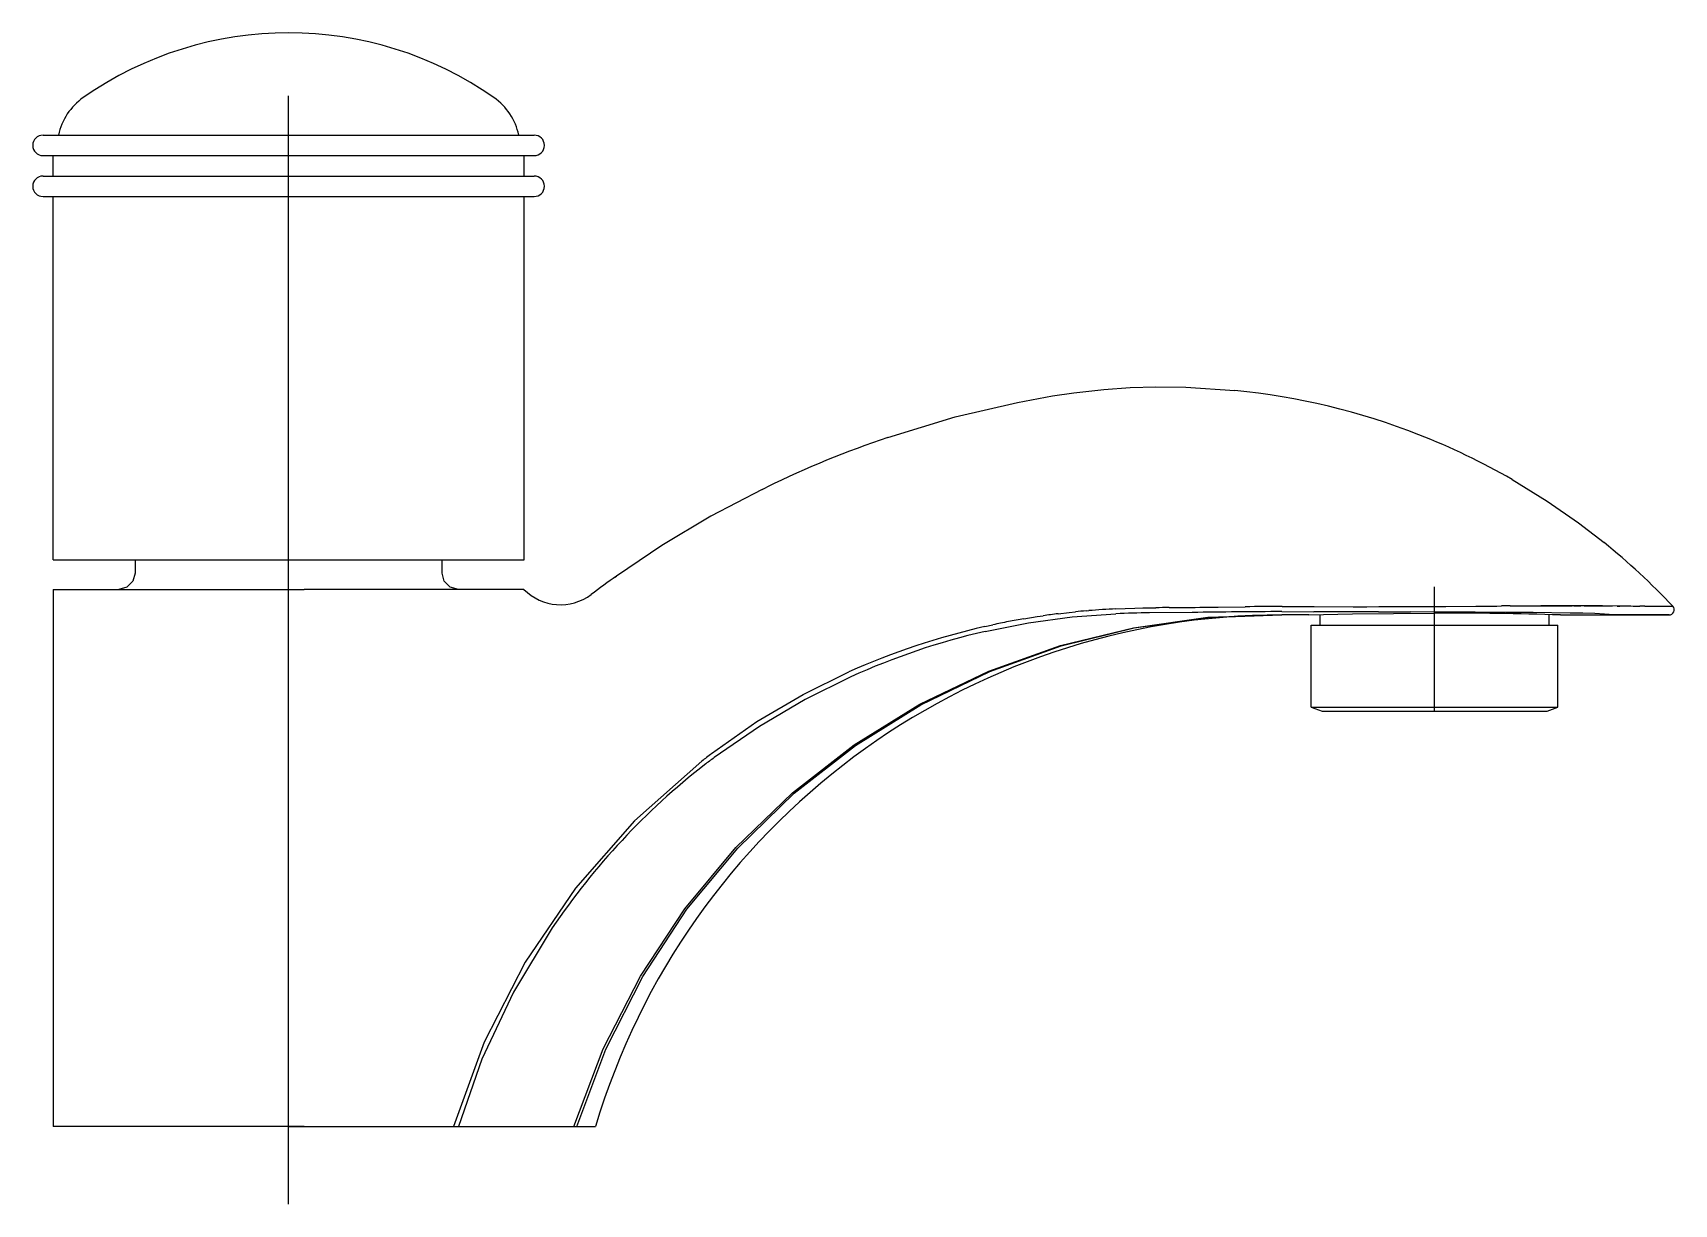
# Model space of a CAD drawing. Extents: x -348.795 to -348.646, y 303.09 to 303.196.
import ezdxf

# ---------------------------------------------------------------- set-up
doc = ezdxf.new("R2010")
doc.units = 0
doc.header["$LTSCALE"] = 0.2
doc.header["$MEASUREMENT"] = 0
doc.linetypes.add('AXES', pattern=[0.54, 0.3, -0.08, 0.08, -0.08])
doc.linetypes.add('CONTINU', pattern=[0])
doc.layers.get('0').update_dxf_attribs({"linetype": 'CONTINUOUS'})
doc.layers.add('DECA_EIXOS', color=5, linetype='AXES')

msp = doc.modelspace()

# ---------------------------------------------------------------- linework, layer by layer
at = {"linetype": 'CONTINU'}
for points in [[(-348.75293, 303.19021, 0.315212), (-348.78998, 303.19021)], [(-348.78998, 303.19021, 0.19014), (-348.79222, 303.18682)], [(-348.75069, 303.18682, 0.19014), (-348.75293, 303.19021)], [(-348.79361, 303.18682, 1), (-348.79361, 303.18497)], [(-348.7493, 303.18497, 1), (-348.7493, 303.18682)], [(-348.79361, 303.18313, 1), (-348.79361, 303.18128)], [(-348.7493, 303.18128, 1), (-348.7493, 303.18313)], [(-348.66949, 303.15979, 0.068016), (-348.68608, 303.16379)], [(-348.71739, 303.15955, 0.031119), (-348.72831, 303.15507)], [(-348.66108, 303.15575, 0.037429), (-348.66949, 303.15979)], [(-348.64658, 303.14431, 0.033508), (-348.65278, 303.15006)], [(-348.74189, 303.14703, 0.007096), (-348.74415, 303.14538)], [(-348.75023, 303.14584, 0.376176), (-348.74415, 303.14538)], [(-348.6995, 303.1439, 0.004494), (-348.70047, 303.14381)], [(-348.69682, 303.14408, 0.007636), (-348.69927, 303.14392)], [(-348.69201, 303.14419, 0.002606), (-348.69322, 303.14418)], [(-348.69091, 303.1442, 0.001368), (-348.68761, 303.14424)], [(-348.68181, 303.14429, 0.003894), (-348.68517, 303.14427)], [(-348.66126, 303.14434, 0.006025), (-348.66203, 303.14434)], [(-348.65458, 303.14435, 0.017078), (-348.65489, 303.14435)], [(-348.64912, 303.14432, 0.011656), (-348.64956, 303.14432)], [(-348.64912, 303.14432, 0.003786), (-348.64804, 303.14432)], [(-348.64692, 303.14353, 0.656854), (-348.64658, 303.14431)], [(-348.68184, 303.14353, 0.331679), (-348.74376, 303.09738)], [(-348.70864, 303.14248, 0.049451), (-348.72092, 303.13839)], [(-348.70652, 303.14293, 0.00633), (-348.70792, 303.14264)], [(-348.70512, 303.14318, 0.005197), (-348.70652, 303.14293)], [(-348.70204, 303.14364, 0.005869), (-348.70338, 303.14346)], [(-348.6938, 303.14372, 0.008628), (-348.69682, 303.14364)], [(-348.68184, 303.14383, 0.003476), (-348.68995, 303.14375)], [(-348.65672, 303.14353, 0.007461), (-348.66807, 303.1437)], [(-348.70861, 303.14205, 0.049849), (-348.72074, 303.13794)], [(-348.7333, 303.13102, 0.005454), (-348.73418, 303.13033)], [(-348.73306, 303.13066, 0.005973), (-348.73393, 303.13001)], [(-348.73393, 303.13001, 0.078662), (-348.74767, 303.11529)]]:
    msp.add_lwpolyline(points, format="xyb", dxfattribs=at)
for points in [[(-348.79361, 303.18682), (-348.7493, 303.18682)], [(-348.79361, 303.18497), (-348.7493, 303.18497)], [(-348.79269, 303.18313), (-348.79269, 303.18497)], [(-348.75022, 303.18313), (-348.75022, 303.18497)], [(-348.79361, 303.18313), (-348.7493, 303.18313)], [(-348.79361, 303.18128), (-348.7493, 303.18128)], [(-348.79269, 303.14851), (-348.79269, 303.18128)], [(-348.75022, 303.14851), (-348.75022, 303.18128)], [(-348.71739, 303.15955), (-348.71133, 303.16139), (-348.70569, 303.16271), (-348.70253, 303.16329)], [(-348.70253, 303.16329), (-348.70062, 303.16357), (-348.69791, 303.16387), (-348.69553, 303.16404)], [(-348.69553, 303.16404), (-348.69322, 303.16411), (-348.69052, 303.16408), (-348.68608, 303.16379)], [(-348.66108, 303.15575), (-348.65791, 303.15381), (-348.65509, 303.15184), (-348.65278, 303.15006)], [(-348.72874, 303.15486), (-348.73336, 303.15244), (-348.73779, 303.14981), (-348.74189, 303.14703)], [(-348.72874, 303.15486), (-348.72831, 303.15507)], [(-348.79269, 303.14851), (-348.75022, 303.14851)], [(-348.7853, 303.14851), (-348.7853, 303.14731)], [(-348.75761, 303.14731), (-348.75761, 303.14851)], [(-348.7853, 303.14731), (-348.78551, 303.14657), (-348.78604, 303.14604), (-348.78678, 303.14584)], [(-348.75613, 303.14584), (-348.75687, 303.14604), (-348.75741, 303.14657), (-348.75761, 303.14731)], [(-348.74203, 303.14693), (-348.74189, 303.14703)], [(-348.79269, 303.14584), (-348.77146, 303.14584)], [(-348.79269, 303.14584), (-348.79269, 303.09738)], [(-348.77146, 303.14584), (-348.77004, 303.14584)], [(-348.75023, 303.14584), (-348.77004, 303.14584)], [(-348.6995, 303.1439), (-348.69927, 303.14392)], [(-348.69682, 303.14408), (-348.69599, 303.14411)], [(-348.69599, 303.14411), (-348.69511, 303.14414)], [(-348.69511, 303.14414), (-348.69439, 303.14416)], [(-348.69439, 303.14416), (-348.69408, 303.14417)], [(-348.69408, 303.14417), (-348.69322, 303.14418)], [(-348.69201, 303.14419), (-348.69091, 303.1442)], [(-348.68761, 303.14424), (-348.68517, 303.14427)], [(-348.68181, 303.14429), (-348.67895, 303.14428)], [(-348.67895, 303.14428), (-348.67541, 303.14427)], [(-348.67541, 303.14427), (-348.67419, 303.14427)], [(-348.67419, 303.14427), (-348.6731, 303.14428)], [(-348.6731, 303.14428), (-348.67023, 303.14428)], [(-348.67023, 303.14428), (-348.66756, 303.14429)], [(-348.66756, 303.14429), (-348.66706, 303.1443)], [(-348.66706, 303.1443), (-348.66436, 303.14432)], [(-348.66436, 303.14432), (-348.66347, 303.14432)], [(-348.66347, 303.14432), (-348.66245, 303.14433)], [(-348.66245, 303.14433), (-348.66203, 303.14434)], [(-348.66126, 303.14434), (-348.66024, 303.14434)], [(-348.66024, 303.14434), (-348.65977, 303.14434)], [(-348.65977, 303.14434), (-348.65904, 303.14434)], [(-348.65904, 303.14434), (-348.6585, 303.14435)], [(-348.6585, 303.14435), (-348.65565, 303.14435)], [(-348.65618, 303.14435), (-348.6585, 303.14435)], [(-348.65565, 303.14435), (-348.65618, 303.14435)], [(-348.6555, 303.14435), (-348.65565, 303.14435)], [(-348.6555, 303.14435), (-348.65489, 303.14435)], [(-348.65458, 303.14435), (-348.6555, 303.14435)], [(-348.65458, 303.14435), (-348.65427, 303.14434)], [(-348.65316, 303.14434), (-348.65458, 303.14435)], [(-348.65427, 303.14434), (-348.65382, 303.14434)], [(-348.65382, 303.14434), (-348.65294, 303.14434)], [(-348.65294, 303.14434), (-348.65316, 303.14434)], [(-348.6516, 303.14433), (-348.65294, 303.14434)], [(-348.65294, 303.14434), (-348.65201, 303.14434)], [(-348.6516, 303.14433), (-348.65135, 303.14433)], [(-348.65038, 303.14433), (-348.6516, 303.14433)], [(-348.65135, 303.14433), (-348.65093, 303.14434)], [(-348.65093, 303.14434), (-348.65017, 303.14432)], [(-348.65017, 303.14432), (-348.64956, 303.14432)], [(-348.64804, 303.14432), (-348.6475, 303.14431)], [(-348.6475, 303.14431), (-348.64658, 303.14431)], [(-348.74572, 303.09738), (-348.74308, 303.10437), (-348.73972, 303.11094), (-348.73571, 303.11701), (-348.73111, 303.12254), (-348.72599, 303.12748), (-348.72044, 303.1318), (-348.71451, 303.13547), (-348.70828, 303.13846), (-348.70183, 303.14076), (-348.69523, 303.14238), (-348.68854, 303.14332), (-348.68184, 303.14353)], [(-348.74546, 303.09738), (-348.74285, 303.10436), (-348.73951, 303.11091), (-348.73552, 303.11698), (-348.73094, 303.1225), (-348.72585, 303.12744), (-348.72031, 303.13176), (-348.71441, 303.13543), (-348.7082, 303.13842), (-348.70177, 303.14073), (-348.69519, 303.14236), (-348.68853, 303.14331), (-348.68184, 303.14353)], [(-348.70864, 303.14248), (-348.70792, 303.14264)], [(-348.70861, 303.14205), (-348.70472, 303.14282), (-348.70078, 303.14335), (-348.69682, 303.14364)], [(-348.70512, 303.14318), (-348.70394, 303.14338)], [(-348.70394, 303.14338), (-348.70338, 303.14346)], [(-348.70204, 303.14364), (-348.70103, 303.14375)], [(-348.70103, 303.14375), (-348.70047, 303.14381)], [(-348.68995, 303.14375), (-348.6938, 303.14372)], [(-348.68184, 303.14383), (-348.67898, 303.14382)], [(-348.67943, 303.14353), (-348.68184, 303.14353)], [(-348.67943, 303.14353), (-348.67548, 303.14363), (-348.66807, 303.1437)], [(-348.6792, 303.1426), (-348.65774, 303.1426)], [(-348.6792, 303.13521), (-348.6792, 303.1426)], [(-348.6742, 303.14381), (-348.67898, 303.14382)], [(-348.67841, 303.1426), (-348.67841, 303.14356)], [(-348.67313, 303.1438), (-348.6742, 303.14381)], [(-348.67313, 303.1438), (-348.67026, 303.1438)], [(-348.66759, 303.14379), (-348.67026, 303.1438)], [(-348.66442, 303.14378), (-348.66759, 303.14379)], [(-348.66163, 303.14376), (-348.66442, 303.14378)], [(-348.65917, 303.14374), (-348.66163, 303.14376)], [(-348.65583, 303.1437), (-348.65917, 303.14374)], [(-348.65774, 303.1426), (-348.65774, 303.14356)], [(-348.65774, 303.1426), (-348.65695, 303.1426)], [(-348.65695, 303.13521), (-348.65695, 303.1426)], [(-348.65672, 303.14353), (-348.64692, 303.14353)], [(-348.65471, 303.14368), (-348.65583, 303.1437)], [(-348.65363, 303.14367), (-348.65471, 303.14368)], [(-348.65188, 303.14353), (-348.65363, 303.14367)], [(-348.65044, 303.14353), (-348.65188, 303.14353)], [(-348.64918, 303.14353), (-348.65044, 303.14353)], [(-348.64782, 303.14353), (-348.64918, 303.14353)], [(-348.64692, 303.14353), (-348.64782, 303.14353)], [(-348.7333, 303.13102), (-348.72921, 303.13391), (-348.72505, 303.13636), (-348.72092, 303.13839)], [(-348.72074, 303.13794), (-348.72485, 303.1359), (-348.72899, 303.13347), (-348.73306, 303.13066)], [(-348.6792, 303.13521), (-348.65695, 303.13521)], [(-348.6792, 303.13521), (-348.67823, 303.13484)], [(-348.65792, 303.13484), (-348.65695, 303.13521)], [(-348.67823, 303.13484), (-348.65792, 303.13484)], [(-348.73418, 303.13033), (-348.74024, 303.12495), (-348.74557, 303.11888), (-348.75011, 303.1122), (-348.75381, 303.10499), (-348.75657, 303.09738)], [(-348.74767, 303.11529), (-348.75116, 303.10949), (-348.75401, 303.10345), (-348.75614, 303.09738)], [(-348.77004, 303.09738), (-348.79269, 303.09738)], [(-348.77146, 303.09738), (-348.74572, 303.09738)], [(-348.74572, 303.09738), (-348.74546, 303.09738)], [(-348.74546, 303.09738), (-348.74376, 303.09738)]]:
    msp.add_lwpolyline(points, dxfattribs=at)
at = {"layer": 'DECA_EIXOS'}
for points in [[(-348.77146, 303.09037), (-348.77146, 303.19605)], [(-348.66807, 303.13484), (-348.66807, 303.14608)]]:
    msp.add_lwpolyline(points, dxfattribs=at)

doc.saveas('drawing.dxf')
